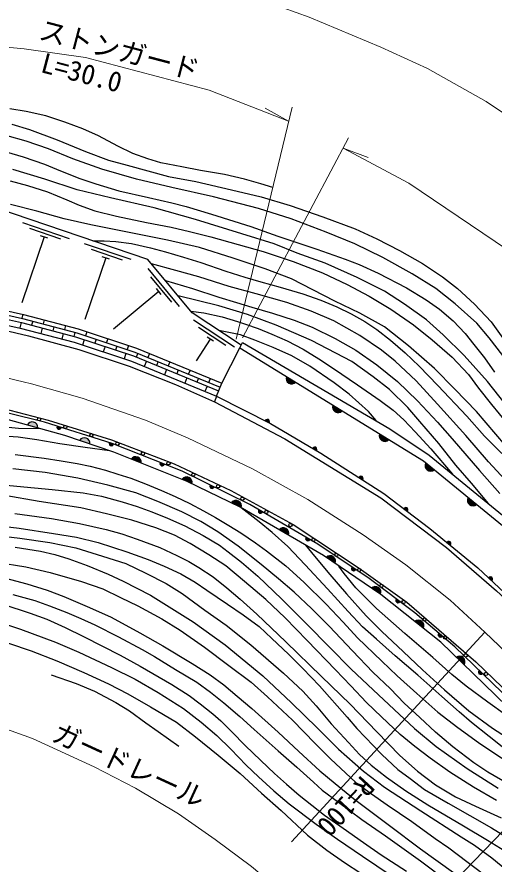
# Model space of a CAD drawing. Units: millimetres at full size, sheet at 1:1000; details may follow other scales. Extents: x 40000 to 680000, y 20000 to 380000.
# Drawn here: x 294462 to 338045, y 263196 to 340661 of the extents above; entities that cross this region are included whole.
import ezdxf
from ezdxf.enums import TextEntityAlignment as Align

# ---------------------------------------------------------------- set-up
doc = ezdxf.new("R2010")
doc.units = ezdxf.units.MM
doc.header["$LTSCALE"] = 1000
doc.linetypes.add('CHAIN', pattern=[18.5, 12, -1.5, 3.5, -1.5])
for name, color, linetype, lineweight in [('M-BGD', 7, 'Continuous', 25), ('M-BMK', 2, 'CHAIN', 13), ('M-STR-HTXT', 7, 'Continuous', 13)]:
    doc.layers.add(name, color=color, linetype=linetype, lineweight=lineweight)
doc.styles.add('ＭＳ ゴシック', font='')
doc.styles.get('ＭＳ ゴシック').set_extended_font_data('MS Gothic')

msp = doc.modelspace()

# ---------------------------------------------------------------- hatches: boundary and pattern name
at = {"layer": 'M-BGD'}
for points in [[(319921, 307265), (319078, 307785, 0.82183)], [(324175, 304637), (323332, 305157, 0.82183)], [(317147, 303720), (317505, 303538, 0.4608), (317432, 303839, 0.4608)], [(295400, 303345), (296356, 303083, 0.82183)], [(298508, 303117), (298125, 303238, 0.4608), (298246, 302953, 0.4608)], [(300194, 301933), (301131, 301609, 0.82183)], [(328429, 302009), (327586, 302530, 0.82183)], [(303275, 301610), (302902, 301758, 0.4608), (303002, 301466, 0.4608)], [(321467, 301206), (321813, 301002, 0.4608), (321760, 301306, 0.4608)], [(304890, 300220), (305810, 299852, 0.82183)], [(307924, 299770), (307551, 299918, 0.4608), (307651, 299626, 0.4608)], [(332583, 299242), (331817, 299870, 0.82183)], [(309547, 298394), (310439, 297964, 0.82183)], [(325695, 298537), (326033, 298320, 0.4608), (325991, 298627, 0.4608)], [(312468, 297692), (312108, 297870, 0.4608), (312184, 297570, 0.4608)], [(336451, 296073), (335685, 296701, 0.82183)], [(314082, 296283), (314939, 295785, 0.82183)], [(316909, 295399), (316562, 295602, 0.4608), (316617, 295298, 0.4608)], [(329802, 295692), (330122, 295449, 0.4608), (330104, 295757, 0.4608)], [(318405, 293769), (319261, 293271, 0.82183)], [(321227, 292879), (320880, 293082, 0.4608), (320935, 292778, 0.4608)], [(333735, 292606), (334045, 292351, 0.4608), (334039, 292660, 0.4608)], [(322716, 291239), (323536, 290682, 0.82183)], [(325408, 290140), (325074, 290363, 0.4608), (325110, 290056, 0.4608)], [(337538, 289363), (337831, 289089, 0.4608), (337845, 289397, 0.4608)], [(326853, 288430), (327673, 287874, 0.82183)], [(329455, 287206), (329133, 287447, 0.4608), (329153, 287138, 0.4608)], [(330810, 285378), (331585, 284760, 0.82183)], [(333323, 284041), (333017, 284302, 0.4608), (333017, 283993, 0.4608)], [(334592, 282116), (335303, 281426, 0.82183)], [(336979, 280633), (336690, 280912, 0.4608), (336671, 280604, 0.4608)]]:
    msp.add_hatch(color=256, dxfattribs=at).paths.add_polyline_path(points)

# ---------------------------------------------------------------- linework, layer by layer
for p, q in [((299271, 320385), (295010, 321832)), ((298464, 320342), (295623, 321307)), ((296947, 320540), (294904, 314525)), ((297279, 320428), (296616, 320653)), ((304905, 318471), (300644, 319918)), ((304098, 318428), (301257, 319393)), ((302581, 318627), (300666, 312989)), ((302913, 318514), (302250, 318739)), ((309321, 314196), (306450, 317661)), ((308611, 314582), (306697, 316892)), ((307423, 315546), (303290, 312121)), ((307646, 315276), (307200, 315815)), ((294997, 313480), (294914, 313104)), ((296962, 312960), (296863, 312588)), ((294831, 312727), (294719, 312222)), ((295897, 312845), (295797, 312473)), ((296764, 312216), (296631, 311716)), ((297829, 312331), (297730, 311959)), ((298895, 312447), (298796, 312074)), ((314334, 310454), (310575, 312928)), ((313542, 310615), (311036, 312265)), ((298697, 311702), (298564, 311202)), ((299762, 311817), (299663, 311445)), ((300857, 311872), (300736, 311506)), ((300616, 311141), (300453, 310649)), ((301686, 311193), (301565, 310827)), ((302756, 311245), (302635, 310879)), ((312124, 311189), (310828, 309221)), ((312417, 310997), (311832, 311382)), ((302514, 310513), (302352, 310022)), ((303585, 310565), (303464, 310199)), ((304413, 309885), (304251, 309394)), ((304655, 310617), (304534, 310251)), ((305503, 309910), (305356, 309553)), ((306574, 309886), (306428, 309530)), ((313178, 307175), (314825, 310413)), ((306281, 309173), (306085, 308695)), ((307353, 309150), (307206, 308794)), ((308424, 309127), (308278, 308770)), ((308131, 308414), (307935, 307935)), ((309203, 308391), (309057, 308034)), ((310274, 308367), (310128, 308011)), ((309982, 307654), (309785, 307176)), ((311053, 307631), (310907, 307275)), ((312124, 307608), (311978, 307251)), ((311832, 306895), (311635, 306416)), ((312688, 305984), (313178, 307175)), ((312688, 305984), (312494, 305466))]:
    msp.add_line(p, q, dxfattribs=at)
for points in [[(317827, 325071), (316735, 325412), (315245, 325824), (313421, 326255), (311224, 326607), (309518, 326960), (307596, 327333), (306419, 327676), (305049, 328166), (303691, 328845), (301903, 329776), (300465, 330423), (298845, 331050), (297113, 331633), (295291, 332010), (293805, 332254)], [(293982, 330866), (295597, 330363), (298142, 329420), (300736, 328366), (302828, 327571), (304523, 327104), (308319, 326071), (310811, 325612), (314056, 324860), (316785, 324203), (319431, 323418), (322419, 322370), (325372, 321271), (327342, 320382), (329414, 319290), (331502, 318128), (333344, 316881), (334705, 315838), (336247, 314408), (337788, 312788), (339008, 311071)], [(339365, 309031), (337595, 311317), (336485, 312651), (334489, 314417), (332732, 315836), (330551, 317182), (327887, 318654), (325318, 319928), (322698, 320981), (319509, 322200), (316516, 323130), (312412, 324213), (308608, 325051), (305370, 325825), (302230, 326753), (299560, 327688), (297344, 328598), (295300, 329302), (293571, 329783)], [(293482, 328336), (295027, 327879), (296992, 327200), (298443, 326603), (300206, 325879), (301671, 325395), (303773, 324769), (306471, 324162), (308615, 323662), (309906, 323323), (312231, 322618), (315827, 321488), (318301, 320611), (321854, 319430), (324430, 318519), (325733, 318019), (327473, 317228), (330043, 315894), (331853, 314802), (333054, 313934), (334313, 312866), (335397, 311708), (336198, 310711), (337182, 309491), (338079, 308169)], [(339069, 305292), (337453, 307315), (335307, 309699), (333391, 311585), (331890, 312971), (329862, 314402), (328030, 315587), (325534, 316825), (322606, 318135), (320056, 319068), (317961, 319913), (315018, 320833), (310773, 322133), (306985, 323205), (303000, 324106), (299975, 324847), (296999, 325813), (294073, 326701)], [(293826, 325679), (295426, 325240), (297250, 324675), (299016, 323924), (300140, 323454), (301567, 322938), (303546, 322457), (306304, 321863), (308559, 321434), (310230, 321050), (312171, 320545), (314661, 319855), (316941, 319215), (319690, 318294), (322377, 317251), (324640, 316188), (326631, 315125), (328612, 313924), (330695, 312508), (332404, 311148), (334224, 309537), (335698, 307969), (336640, 306713), (337809, 305231), (339223, 303523)], [(314945, 310650), (310465, 313599), (306415, 318486), (289453, 324247), (266083, 319586)], [(339973, 300447), (336428, 304581), (334449, 306619), (332591, 308512), (330241, 310589), (328048, 312311), (325796, 313575), (323496, 314682), (321483, 315718), (319527, 316701), (317139, 317630), (314211, 318591), (311137, 319573), (308219, 320238), (305464, 320808), (301209, 321637), (298775, 322212), (296287, 322886), (293858, 323506)], [(301387, 320194), (302428, 320194), (303506, 320125), (304912, 319930), (306662, 319546), (308034, 319185), (309689, 318694), (311260, 318205), (313538, 317427), (315269, 316850), (316745, 316425), (318520, 315936), (320571, 315334), (322231, 314754), (323675, 314163), (325006, 313504), (326245, 312822), (327326, 312072), (328577, 311107), (329912, 309949), (331217, 308726), (332901, 306970), (335546, 304156), (337161, 302325), (338769, 300735)], [(339434, 297941), (337551, 299984), (335456, 302371), (332894, 305244), (330934, 307390), (329013, 309174), (327770, 310183), (325780, 311535), (323400, 312862), (321348, 313754), (319114, 314542), (316299, 315344), (313860, 316008), (311068, 316884), (308964, 317482), (306757, 318073)], [(308018, 316551), (310495, 315814), (312899, 315043), (314530, 314545), (315912, 314122), (317818, 313587), (319773, 312940), (321441, 312305), (323519, 311268), (325414, 310176), (327349, 308853), (329215, 307339), (331042, 305550), (332877, 303603), (334217, 302077), (336726, 299187), (338589, 297074)], [(283082, 315456), (290596, 314456), (295063, 313465), (300044, 312141), (305370, 310381), (313178, 307175)], [(283003, 314690), (290462, 313696), (294881, 312716), (299824, 311402), (305102, 309658), (312885, 306462)], [(283042, 315073), (290529, 314076), (294972, 313091), (299934, 311772), (305236, 310019), (313031, 306819)], [(337536, 296156), (335994, 298028), (334552, 299681), (333010, 301648), (331251, 303664), (330167, 304952), (328496, 306584), (326997, 307748), (325061, 309139), (321377, 311087), (318126, 312479), (315516, 313438), (312891, 314247), (309174, 315156)], [(282963, 314306), (290361, 313189), (294758, 312214), (299676, 310906), (304922, 309172), (312688, 305984)], [(310336, 313754), (311529, 313588), (313219, 313229), (314621, 312815), (315340, 312573), (316491, 312169), (317749, 311648), (319161, 311028), (320599, 310291), (322028, 309402), (323368, 308513), (325564, 307031), (327632, 305594), (328838, 304703), (329790, 303832), (330854, 302729), (332256, 301181), (334251, 298847)], [(290857, 312599), (295503, 311493), (300127, 310263), (304721, 308732), (308947, 307039), (312494, 305466), (318941, 302096), (327704, 296679), (333717, 292137), (338257, 288169), (344957, 282004), (357317, 270174)], [(327263, 303744), (326578, 304576), (324805, 306169), (323450, 307190), (321206, 308711), (319572, 309659), (317865, 310446), (316191, 311111), (314898, 311580), (313676, 311850), (312895, 311999)], [(314825, 310413), (315065, 310886), (328529, 303003), (332111, 300599), (341494, 292914), (346761, 288374)], [(314825, 310413), (331587, 300057), (346358, 287959)], [(281793, 306901), (283832, 306708), (287783, 306087), (292383, 305061), (297323, 303803), (303088, 302003), (308830, 299796), (313988, 297359), (319680, 294241), (325732, 290263), (330075, 287146), (336367, 281678), (345253, 273168), (353147, 265742)], [(352345, 264890), (345645, 271392), (337150, 279634), (333173, 283494), (327714, 287846), (322474, 291403), (314846, 295838), (310017, 298167), (303301, 300857), (298848, 302400), (292023, 304270), (285700, 305576), (281681, 306082)], [(352871, 265448), (346894, 271209), (340479, 277248), (334472, 283057), (330820, 286183), (326647, 289310), (321941, 292463), (315723, 296091), (309556, 299124), (303150, 301660), (296987, 303595), (290297, 305249), (285103, 306192), (281749, 306604)], [(312688, 305984), (317625, 303477), (322230, 300755), (327976, 297077), (332177, 293889), (336556, 290284), (342871, 284366)], [(292421, 303284), (294611, 303045), (296617, 303011)], [(302911, 300992), (300685, 301290), (298365, 301636), (296277, 301982), (294571, 302222), (292250, 302401)], [(294306, 300652), (296949, 300305), (298515, 300063), (299964, 299822), (301162, 299581), (302541, 299223), (303685, 298865), (304865, 298472), (306199, 297979), (307657, 297371), (308901, 296816), (310260, 296164), (311513, 295500), (312595, 294875), (313830, 294150), (314903, 293471), (316263, 292585), (317264, 291834), (319018, 290456), (320664, 288962), (322712, 286958), (324251, 285321), (325566, 283880), (327785, 281744), (329189, 280397), (330978, 278791), (332913, 277079), (334727, 275679), (336618, 274308), (338750, 272883)], [(339432, 270471), (337468, 271603), (336213, 272451), (334284, 273913), (332710, 275247), (331251, 276600), (329845, 277899), (328571, 279210), (326980, 280756), (325122, 282694), (322973, 284949), (321407, 286532), (319797, 288045), (318347, 289283), (316763, 290584), (314658, 292264), (312810, 293564), (311253, 294511), (309511, 295413), (307336, 296359), (305319, 297138), (302772, 297855), (300030, 298475), (297024, 298996), (294087, 299333)], [(292177, 297957), (297666, 297457), (300524, 297149), (302197, 296848), (304087, 296330), (305445, 295896), (306797, 295392), (308211, 294817), (309794, 294123), (311468, 293234), (312973, 292345), (313771, 291743), (314971, 290801), (316455, 289522), (318653, 287417), (320944, 285142), (323004, 283035), (324988, 281021), (327017, 279130), (328908, 277317), (330768, 275580), (332768, 273934), (335597, 271935), (338424, 270139)], [(338258, 269009), (336177, 270228), (333998, 271594), (332224, 272867), (330821, 273938), (329468, 275040), (327775, 276673), (326400, 277978), (324967, 279505), (323558, 280960), (320987, 283648), (318960, 285724), (317188, 287393), (315254, 289028), (313529, 290455), (311980, 291484), (310285, 292509), (308840, 293271), (307159, 293955), (304958, 294638), (302636, 295219), (300299, 295770), (296489, 296336), (293349, 296887)], [(294261, 295250), (297606, 294807), (300184, 294348), (302625, 293777), (304034, 293390), (305453, 292906), (307501, 292136), (309072, 291425), (310170, 290865), (311080, 290304), (312381, 289447), (313623, 288441), (314842, 287413), (316388, 286033), (319028, 283529), (322279, 280351), (324908, 277821), (327329, 275293), (329440, 273134), (331048, 271682), (332686, 270439), (334515, 269335), (336342, 268485), (338691, 267427)], [(349495, 267656), (347987, 268199), (346383, 268874), (345014, 269644), (343697, 270437), (341973, 271553), (340536, 272550), (339253, 273537), (337588, 274873), (336000, 276131), (334859, 277111), (333279, 278514), (331093, 280469), (329019, 282238), (327314, 283752), (326028, 284896), (324724, 286294), (322819, 288362), (320800, 290562), (319200, 292228), (317771, 293514), (316591, 294484), (314939, 295785)], [(292355, 294194), (294674, 293905), (297785, 293430), (299904, 293079), (301887, 292590), (304496, 291737), (306439, 291036), (307895, 290446), (309418, 289748), (310750, 288985), (311803, 288248), (313703, 286972), (315139, 285978), (316591, 284908), (317757, 283830), (319270, 282380), (320572, 281065), (322107, 279493), (324636, 276643), (325513, 275599), (327793, 273220), (329256, 271830), (330381, 271011), (331707, 270022), (333843, 268770), (337798, 266494), (339324, 265558)], [(291651, 293368), (294739, 292991), (297465, 292600), (299845, 292110), (302291, 291356), (304415, 290672), (306222, 289808), (308078, 288843), (309558, 287928), (311636, 286417), (313566, 285056), (315824, 283235), (318820, 280642), (320575, 279000), (321798, 277671), (323157, 276028), (324742, 274297), (325769, 273206), (326805, 272252), (328226, 271135), (329981, 269890), (332006, 268622), (335242, 266686), (337434, 265366), (339034, 264401)], [(294301, 292183), (296605, 291822), (297926, 291512), (299208, 291114), (300879, 290513), (302807, 289709), (304175, 289073), (306656, 287771), (310566, 285343), (313492, 283252), (316932, 280407), (319545, 277937), (321878, 275642), (323822, 273689), (326120, 271683), (328023, 270226), (331352, 268048), (335050, 265675), (336262, 264932), (337838, 263770), (339878, 262083)], [(320821, 292364), (321658, 291350), (323045, 289686), (324559, 287893), (326358, 285885), (327794, 284477), (329747, 282631), (331500, 280943), (333511, 279125), (335739, 277218), (337912, 275635), (339707, 274471), (341302, 273587), (343271, 272717), (344652, 272355)], [(292601, 290797), (295282, 290375), (297494, 289866), (300351, 289021), (302301, 288351), (303917, 287581), (305489, 286795), (307690, 285606), (309366, 284587), (311584, 283015), (313824, 281360), (315853, 279835), (317353, 278489), (319643, 276345), (321711, 274230), (323090, 272831), (325432, 270667), (326838, 269613), (328295, 268614), (330522, 267074), (332667, 265539), (333918, 264676), (335561, 263421), (337900, 261658)], [(341245, 275661), (340244, 276070), (339079, 276836), (337482, 277989), (335486, 279466), (334203, 280533), (332464, 282089), (329884, 284281), (327315, 286580), (325405, 288469), (324348, 289773), (323879, 290450)], [(292481, 289574), (295362, 288815), (297207, 288229), (298758, 287678), (301089, 286650), (303081, 285763), (305692, 284335), (307781, 283150), (310479, 281548), (312101, 280494), (313373, 279571), (314577, 278555), (315924, 277418), (318333, 275269), (320220, 273478), (322135, 271716), (323532, 270577), (325192, 269183), (328480, 266735), (331331, 264577), (334331, 262427)], [(294071, 287859), (296081, 287291), (297444, 286801), (299025, 286206), (300304, 285664), (301590, 285079), (303735, 283967), (305897, 282802), (307013, 282163), (308950, 280996), (310900, 279830), (312153, 278905), (313363, 277952), (314828, 276691), (316138, 275504), (318311, 273546), (320019, 272045), (321546, 270689), (322348, 269968), (323827, 268857), (325962, 267280), (328144, 265788), (331319, 263484), (333798, 261631)], [(293161, 286955), (295680, 286146), (297182, 285596), (298879, 284828), (300554, 284003), (302289, 283110), (303884, 282297), (305726, 281290), (308602, 279621), (310192, 278600), (311213, 277838), (312368, 276943), (313097, 276299), (314096, 275282), (315320, 274050), (316731, 272655), (317984, 271487), (319091, 270512), (320245, 269507), (322563, 267652), (324265, 266483), (326133, 265160), (327748, 264049), (330049, 262534)], [(292515, 285438), (294788, 284688), (297984, 283473), (300110, 282572), (303103, 281171), (305259, 280114), (307362, 278884), (309674, 277423), (311290, 276185), (312723, 274947), (314010, 273709), (315405, 272236), (316539, 271169), (317921, 269891), (319326, 268706), (321806, 266842), (323738, 265475), (326028, 263920), (328637, 262162)], [(293687, 283406), (295754, 282691), (298110, 281787), (300569, 280727), (302819, 279681), (304601, 278748), (306655, 277567), (309023, 276181), (310783, 274837), (312848, 273147), (314848, 271466), (316815, 269675), (318613, 268100), (321018, 265840), (322770, 264469), (324386, 263331), (325874, 262348)], [(297589, 280487), (299867, 279721), (301554, 278997), (303480, 277962), (304754, 277206), (306245, 276099), (307353, 275323), (308291, 274657), (309248, 273989)]]:
    msp.add_lwpolyline(points, dxfattribs=at)
for centre in [(296476, 303864), (298875, 303161), (301261, 302416), (303634, 301633), (305968, 300736), (308301, 299839), (310576, 298805), (312837, 297737), (315062, 296600), (317255, 295399), (319447, 294198), (321543, 292837), (323632, 291463), (325719, 290087), (327751, 288629), (329782, 287172), (331683, 285550), (333570, 283910), (335457, 282271), (337298, 280580)]:
    msp.add_circle(centre, 150, dxfattribs=at)
for centre, radius, start, end in [((319551, 307608), 505, 159.46296, 317.12115), ((323805, 304980), 505, 159.46296, 317.12115), ((317340, 303658), 203, 324.11827, 162.04166), ((295852, 303119), 505, 355.84403, 153.50222), ((298307, 303147), 203, 153.60631, 351.52969), ((300631, 301679), 505, 352.05745, 149.71564), ((328059, 302352), 505, 159.46296, 317.12115), ((303077, 301655), 203, 149.4466, 347.36998), ((321656, 301131), 203, 320.45008, 158.37347), ((305314, 299945), 505, 349.34727, 147.00546), ((307726, 299815), 203, 149.4466, 347.36998), ((332262, 299631), 505, 151.84981, 309.508), ((309950, 298091), 505, 345.42651, 143.0847), ((325881, 298455), 203, 318.4113, 156.33469), ((312274, 297753), 203, 144.84725, 342.77064), ((336130, 296463), 505, 151.84981, 309.508), ((314461, 295949), 505, 340.99609, 138.65428), ((316719, 295473), 203, 140.77067, 338.69406), ((329981, 295595), 203, 313.84793, 151.77131), ((318784, 293436), 505, 340.99609, 138.65428), ((321037, 292953), 203, 140.77067, 338.69406), ((333910, 292503), 203, 311.56914, 149.49253), ((323071, 290880), 505, 336.99847, 134.65666), ((325224, 290225), 203, 137.21773, 335.14111), ((337706, 289249), 203, 307.90142, 145.82481), ((327208, 288071), 505, 336.99847, 134.65666), ((329275, 287301), 203, 134.19632, 332.11971), ((331136, 284992), 505, 332.60503, 130.26322), ((333149, 284147), 203, 130.47378, 328.39716), ((334880, 281701), 505, 327.03315, 124.69134), ((336812, 280750), 203, 126.99764, 324.92103)]:
    msp.add_arc(centre, radius, start, end, dxfattribs=at)
at = {"layer": 'M-BMK'}
msp.add_lwpolyline([(203252, 305279), (207465, 305770), (238744, 308191), (261694, 310067), (265469, 310300), (267512, 310325), (274332, 310378), (281716, 309898), (285857, 309243), (291032, 308238), (295790, 307111), (300408, 305800), (306206, 303791), (310051, 302183), (315989, 299339), (321032, 296548), (326099, 293294), (329973, 290564), (334041, 287317), (337192, 284416), (354757, 267454)], dxfattribs=at)
at = {"layer": 'M-STR-HTXT'}
for p, q in [((314498, 311207), (319592, 332420)), ((319281, 331126), (317142, 332332)), ((315071, 311330), (324758, 329606)), ((324250, 328648), (326558, 327812)), ((319542, 265242), (337192, 284416))]:
    msp.add_line(p, q, dxfattribs=at)
for points in [[(286809, 347486), (294993, 346898), (300063, 346222), (305968, 345112), (311726, 343688), (316395, 342387), (321163, 340645), (327712, 337902), (331958, 335933), (337336, 332929), (344072, 328373), (352936, 321665), (359126, 316613), (367080, 309689), (377123, 300473)], [(319281, 331126), (312022, 333971), (300733, 336943), (295118, 337754), (289222, 338299), (287820, 338407)], [(375113, 289002), (365762, 297775), (352741, 309027), (340410, 318591), (330259, 325463), (324250, 328648)], [(334287, 245599), (329431, 250257), (322775, 256686), (319155, 260215), (315893, 262967), (312574, 265456), (309218, 267775), (305295, 270133), (301508, 272090), (295888, 274673), (290757, 276502), (286229, 277879), (280817, 279067), (276089, 279918)], [(345186, 272772), (309329, 235659), (350867, 235659)]]:
    msp.add_lwpolyline(points, dxfattribs=at)

# ---------------------------------------------------------------- texts
at = {"layer": 'M-STR-HTXT', "style": 'ＭＳ ゴシック'}
for s, rotation, p in [('ストンガード', 345.251, (296198, 338137)), ('L=30.0', 345.251, (296390, 335105)), ('ガードレール', 335.321, (297275, 274036)), ('R=100', 227.37, (325529, 271746))]:
    msp.add_text(s, height=1833, rotation=rotation, dxfattribs=at).set_placement(p, align=Align.BOTTOM_LEFT)

doc.saveas('drawing.dxf')
